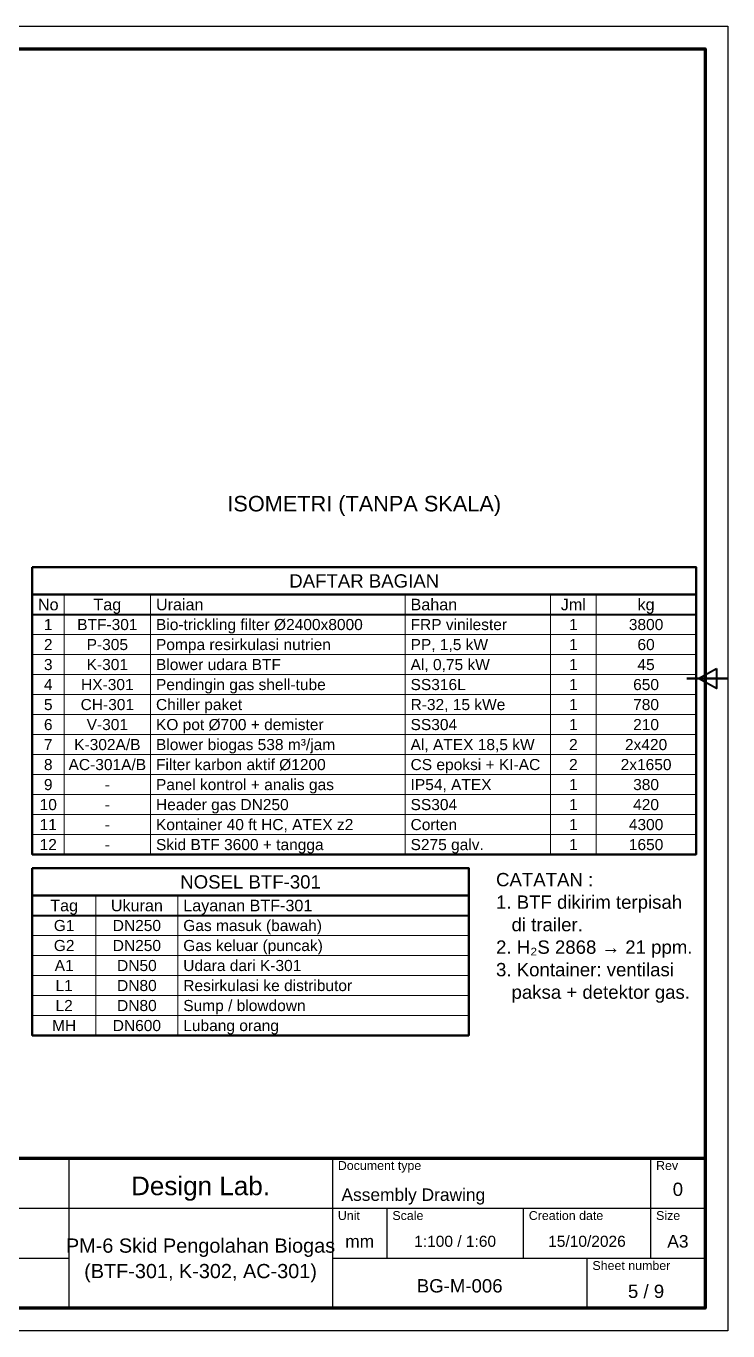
# Model space of a CAD drawing. Header units: millimetres. Extents: x 5 to 415, y 5 to 292.
# Drawn here: x 260.6 to 415, y 5 to 292 of the extents above; entities that cross this region are included whole.
import ezdxf
from ezdxf.enums import TextEntityAlignment as Align

# ---------------------------------------------------------------- set-up
doc = ezdxf.new("R2010")
doc.units = ezdxf.units.MM
for name, color, linetype in [('PFD-BINGKAI', 7, 'Continuous'), ('PFD-TABEL', 7, 'Continuous'), ('PFD-TEKS', 7, 'Continuous')]:
    doc.layers.add(name, color=color, linetype=linetype)
doc.styles.add('PFD', font='arial.ttf')

msp = doc.modelspace()

# ---------------------------------------------------------------- linework, layer by layer
at = {"layer": 'PFD-BINGKAI', "linetype": 'Continuous', "lineweight": 30, "ltscale": 0.35}
msp.add_lwpolyline([(5, 292), (415, 292), (415, 5), (5, 5)], close=True, dxfattribs=at)
at = {"layer": 'PFD-BINGKAI', "linetype": 'Continuous', "lineweight": 80, "ltscale": 0.35}
msp.add_lwpolyline([(10, 287), (410, 287), (410, 10), (10, 10)], close=True, dxfattribs=at)
at = {"layer": 'PFD-BINGKAI', "linetype": 'Continuous', "lineweight": 40, "ltscale": 0.35}
msp.add_lwpolyline([(412.5, 150.7), (412.5, 146.3), (408.5, 148.5)], close=True, dxfattribs=at)
at = {"layer": 'PFD-BINGKAI', "linetype": 'Continuous', "lineweight": 50, "ltscale": 0.35}
msp.add_lwpolyline([(415, 148.5), (406, 148.5)], dxfattribs=at)
at = {"layer": 'PFD-BINGKAI', "linetype": 'Continuous', "lineweight": 70, "ltscale": 0.35}
msp.add_lwpolyline([(174, 43), (410, 43), (410, 10), (174, 10)], close=True, dxfattribs=at)
at = {"layer": 'PFD-BINGKAI', "linetype": 'Continuous', "lineweight": 30, "ltscale": 0.35}
for points in [[(270, 43), (270, 10)], [(328, 43), (328, 10)], [(398, 43), (398, 21)], [(174, 32), (270, 32)], [(270, 32), (328, 32)], [(328, 32), (410, 32)], [(340, 32), (340, 21)], [(370, 32), (370, 21)], [(398, 32), (398, 21)], [(218, 21), (270, 21)], [(328, 21), (410, 21)], [(384, 21), (384, 10)]]:
    msp.add_lwpolyline(points, dxfattribs=at)
at = {"layer": 'PFD-TABEL', "linetype": 'Continuous', "lineweight": 50, "ltscale": 0.35}
for points in [[(262, 173), (408, 173), (408, 167), (262, 167)], [(262, 173), (408, 173), (408, 109.8), (262, 109.8)], [(262, 106.8), (358, 106.8), (358, 100.8), (262, 100.8)], [(262, 106.8), (358, 106.8), (358, 70), (262, 70)]]:
    msp.add_lwpolyline(points, close=True, dxfattribs=at)
at = {"layer": 'PFD-TABEL', "linetype": 'Continuous', "lineweight": 15, "ltscale": 0.35}
for points in [[(269, 167), (269, 109.8)], [(288, 167), (288, 109.8)], [(344, 167), (344, 109.8)], [(376, 167), (376, 109.8)], [(386, 167), (386, 109.8)], [(262, 158.2), (408, 158.2)], [(262, 153.8), (408, 153.8)], [(262, 149.4), (408, 149.4)], [(262, 145), (408, 145)], [(262, 140.6), (408, 140.6)], [(262, 136.2), (408, 136.2)], [(262, 131.8), (408, 131.8)], [(262, 127.4), (408, 127.4)], [(262, 123), (408, 123)], [(262, 118.6), (408, 118.6)], [(262, 114.2), (408, 114.2)], [(262, 109.8), (408, 109.8)], [(276, 100.8), (276, 70)], [(294, 100.8), (294, 70)], [(262, 92), (358, 92)], [(262, 87.6), (358, 87.6)], [(262, 83.2), (358, 83.2)], [(262, 78.8), (358, 78.8)], [(262, 74.4), (358, 74.4)], [(262, 70), (358, 70)]]:
    msp.add_lwpolyline(points, dxfattribs=at)
at = {"layer": 'PFD-TABEL', "linetype": 'Continuous', "lineweight": 40, "ltscale": 0.35}
for points in [[(262, 162.6), (408, 162.6)], [(262, 96.4), (358, 96.4)]]:
    msp.add_lwpolyline(points, dxfattribs=at)

# ---------------------------------------------------------------- texts
at = {"layer": 'PFD-BINGKAI', "style": 'PFD'}
for s, height, p in [('Document type', 1.9531, (329.2, 40.4)), ('Rev', 1.953, (399.2, 40.4)), ('Assembly Drawing', 2.7343, (330, 33.6)), ('Unit', 1.953, (329.2, 29.4)), ('Scale', 1.953, (341.2, 29.4)), ('Creation date', 1.9531, (371.2, 29.4)), ('Size', 1.953, (399.2, 29.4)), ('Sheet number', 1.9531, (385.2, 18.4))]:
    msp.add_text(s, height=height, dxfattribs=at).set_placement(p)
for s, height, p in [('Design Lab.', 4.1015, (299, 34.85)), ('0', 2.93, (404, 34.68)), ('1:100 / 1:60', 2.4413, (355, 23.49)), ('15/10/2026', 2.441, (384, 23.49)), ('A3', 2.734, (404, 23.34)), ('PM-6 Skid Pengolahan Biogas', 3.1249, (299, 22.2)), ('mm', 2.734, (334, 23.34)), ('(BTF-301, K-302, AC-301)', 3.1249, (299, 16.6)), ('BG-M-006', 2.93, (356, 13.45)), ('5 / 9', 2.93, (397, 12.24))]:
    msp.add_text(s, height=height, dxfattribs=at).set_placement(p, align=Align.CENTER)
at = {"layer": 'PFD-TABEL', "style": 'PFD'}
for s, height, p in [('DAFTAR BAGIAN', 2.9296, (335, 168.5)), ('No', 2.539, (265.5, 163.5)), ('Tag', 2.539, (278.5, 163.5)), ('Jml', 2.539, (381, 163.5)), ('kg', 2.539, (397, 163.5)), ('1', 2.44, (265.5, 159.15)), ('BTF-301', 2.441, (278.5, 159.15)), ('1', 2.44, (381, 159.15)), ('3800', 2.441, (397, 159.15)), ('2', 2.44, (265.5, 154.75)), ('P-305', 2.441, (278.5, 154.75)), ('1', 2.44, (381, 154.75)), ('60', 2.441, (397, 154.75)), ('3', 2.44, (265.5, 150.35)), ('K-301', 2.441, (278.5, 150.35)), ('1', 2.44, (381, 150.35)), ('45', 2.441, (397, 150.35)), ('4', 2.44, (265.5, 145.95)), ('HX-301', 2.441, (278.5, 145.95)), ('1', 2.44, (381, 145.95)), ('650', 2.441, (397, 145.95)), ('5', 2.44, (265.5, 141.55)), ('CH-301', 2.441, (278.5, 141.55)), ('1', 2.44, (381, 141.55)), ('780', 2.441, (397, 141.55)), ('6', 2.44, (265.5, 137.15)), ('V-301', 2.441, (278.5, 137.15)), ('1', 2.44, (381, 137.15)), ('210', 2.441, (397, 137.15)), ('7', 2.44, (265.5, 132.75)), ('K-302A/B', 2.441, (278.5, 132.75)), ('2', 2.44, (381, 132.75)), ('2x420', 2.441, (397, 132.75)), ('8', 2.44, (265.5, 128.35)), ('AC-301A/B', 2.441, (278.5, 128.35)), ('2', 2.44, (381, 128.35)), ('2x1650', 2.441, (397, 128.35)), ('9', 2.44, (265.5, 123.95)), ('1', 2.44, (381, 123.95)), ('380', 2.441, (397, 123.95)), ('-', 2.44, (278.5, 123.95)), ('10', 2.441, (265.5, 119.55)), ('-', 2.44, (278.5, 119.55)), ('1', 2.44, (381, 119.55)), ('420', 2.441, (397, 119.55)), ('11', 2.441, (265.5, 115.15)), ('-', 2.44, (278.5, 115.15)), ('1', 2.44, (381, 115.15)), ('4300', 2.441, (397, 115.15)), ('12', 2.441, (265.5, 110.75)), ('1', 2.44, (381, 110.75)), ('1650', 2.441, (397, 110.75)), ('-', 2.44, (278.5, 110.75)), ('NOSEL BTF-301', 2.9296, (310, 102.3)), ('Tag', 2.539, (269, 97.3)), ('Ukuran', 2.539, (285, 97.3)), ('G1', 2.441, (269, 92.95)), ('DN250', 2.441, (285, 92.95)), ('G2', 2.441, (269, 88.55)), ('DN250', 2.441, (285, 88.55)), ('A1', 2.441, (269, 84.15)), ('DN50', 2.441, (285, 84.15)), ('L1', 2.441, (269, 79.75)), ('DN80', 2.441, (285, 79.75)), ('L2', 2.441, (269, 75.35)), ('DN80', 2.441, (285, 75.35)), ('MH', 2.441, (269, 70.95)), ('DN600', 2.441, (285, 70.95))]:
    msp.add_text(s, height=height, dxfattribs=at).set_placement(p, align=Align.CENTER)
for s, height, p in [('Uraian', 2.539, (289.2, 163.5)), ('Bahan', 2.539, (345.2, 163.5)), ('Bio-trickling filter Ø2400x8000', 2.4413, (289.2, 159.15)), ('FRP vinilester', 2.4413, (345.2, 159.15)), ('Pompa resirkulasi nutrien', 2.4413, (289.2, 154.75)), ('PP, 1,5 kW', 2.441, (345.2, 154.75)), ('Blower udara BTF', 2.4413, (289.2, 150.35)), ('Al, 0,75 kW', 2.4413, (345.2, 150.35)), ('Pendingin gas shell-tube', 2.4413, (289.2, 145.95)), ('SS316L', 2.441, (345.2, 145.95)), ('Chiller paket', 2.4413, (289.2, 141.55)), ('R-32, 15 kWe', 2.4413, (345.2, 141.55)), ('KO pot Ø700 + demister', 2.4413, (289.2, 137.15)), ('SS304', 2.441, (345.2, 137.15)), ('Blower biogas 538 m³/jam', 2.4413, (289.2, 132.75)), ('Al, ATEX 18,5 kW', 2.4413, (345.2, 132.75)), ('Filter karbon aktif Ø1200', 2.4413, (289.2, 128.35)), ('CS epoksi + KI-AC', 2.4413, (345.2, 128.35)), ('Panel kontrol + analis gas', 2.4413, (289.2, 123.95)), ('IP54, ATEX', 2.441, (345.2, 123.95)), ('Header gas DN250', 2.4413, (289.2, 119.55)), ('SS304', 2.441, (345.2, 119.55)), ('Kontainer 40 ft HC, ATEX z2', 2.4413, (289.2, 115.15)), ('Corten', 2.441, (345.2, 115.15)), ('Skid BTF 3600 + tangga', 2.4413, (289.2, 110.75)), ('S275 galv.', 2.441, (345.2, 110.75)), ('Layanan BTF-301', 2.539, (295.2, 97.3)), ('Gas masuk (bawah)', 2.4413, (295.2, 92.95)), ('Gas keluar (puncak)', 2.4413, (295.2, 88.55)), ('Udara dari K-301', 2.4413, (295.2, 84.15)), ('Resirkulasi ke distributor', 2.4413, (295.2, 79.75)), ('Sump / blowdown', 2.4413, (295.2, 75.35)), ('Lubang orang', 2.4413, (295.2, 70.95))]:
    msp.add_text(s, height=height, dxfattribs=at).set_placement(p)
at = {"layer": 'PFD-TEKS', "style": 'PFD'}
msp.add_text('ISOMETRI (TANPA SKALA)', height=3.4179, dxfattribs=at).set_placement((335, 185.25), align=Align.CENTER)
for s, height, p in [('CATATAN :', 2.93, (364, 102.8)), ('1. BTF dikirim terpisah', 2.9296, (364, 97.85)), ('   di trailer.', 2.9296, (364, 92.9)), ('2. H₂S 2868 → 21 ppm.', 2.9296, (364, 87.95)), ('3. Kontainer: ventilasi', 2.9296, (364, 83)), ('   paksa + detektor gas.', 2.9296, (364, 78.05))]:
    msp.add_text(s, height=height, dxfattribs=at).set_placement(p)

doc.saveas('drawing.dxf')
